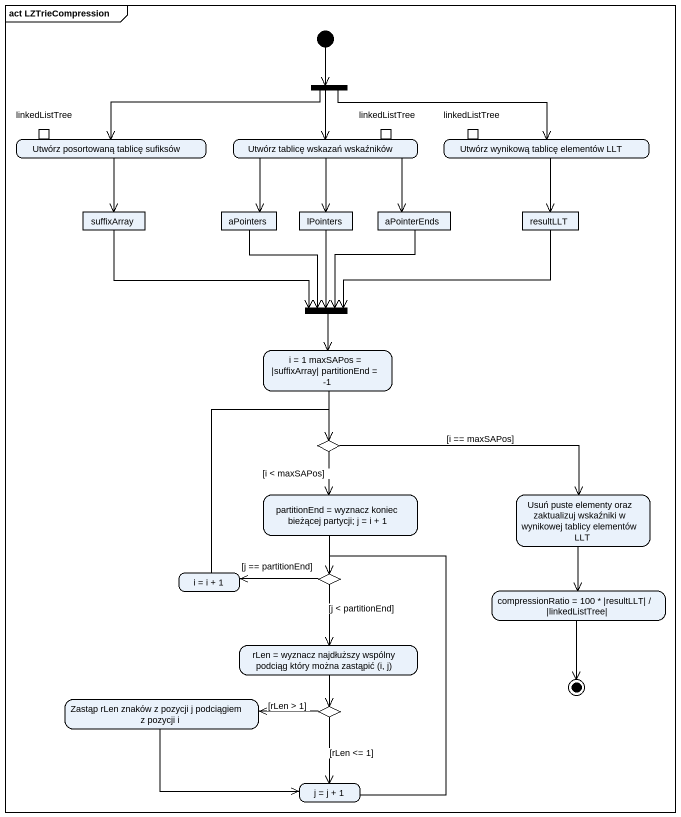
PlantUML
@startuml
mainframe act LZTrieCompression
hide empty description
state fork1 <<fork>>
state "Utwórz posortowaną tablicę sufiksów" as Utwórz_posortowaną_tablicę {
  state linkedListTree <<inputPin>>
}
state "Utwórz tablicę wskazań wskaźników" as Utwórz_tablicę_wskazań {
  state "linkedListTree" as linkedListTree_2 <<inputPin>>
}
state "Utwórz wynikową tablicę elementów LLT" as Utwórz_wynikową_tablicę {
  state "linkedListTree" as linkedListTree_3 <<inputPin>>
}
state suffixArray <<object>>
state aPointers <<object>>
state lPointers <<object>>
state aPointerEnds <<object>>
state resultLLT <<object>>
state fork2 <<join>>
state "i = 1 maxSAPos = |suffixArray| partitionEnd = -1" as i_1_maxSAPos_suffixArray
state choice1 <<choice>>
state "partitionEnd = wyznacz koniec bieżącej partycji; j = i + 1" as partitionEnd_wyznacz_koniec
state "Usuń puste elementy oraz zaktualizuj wskaźniki w wynikowej tablicy elementów LLT" as Usuń_puste_elementy_oraz
state "i = i + 1" as i_i_1
state choice2 <<choice>>
state "compressionRatio = 100 * |resultLLT| / |linkedListTree|" as compressionRatio_100
state "rLen = wyznacz najdłuższy wspólny podciąg który można zastąpić (i, j)" as rLen_wyznacz_najdłuższy
state "Zastąp rLen znaków z pozycji j podciągiem z pozycji i" as Zastąp_rLen_znaków_z
state choice3 <<choice>>
state "j = j + 1" as j_j_1
[*] --> fork1
fork1 -left-> Utwórz_posortowaną_tablicę
fork1 --> Utwórz_tablicę_wskazań
fork1 -right-> Utwórz_wynikową_tablicę
Utwórz_posortowaną_tablicę --> suffixArray
Utwórz_tablicę_wskazań --> aPointers
Utwórz_tablicę_wskazań --> lPointers
Utwórz_tablicę_wskazań --> aPointerEnds
Utwórz_wynikową_tablicę --> resultLLT
suffixArray -right-> fork2
aPointers --> fork2
lPointers --> fork2
aPointerEnds --> fork2
resultLLT -left-> fork2
fork2 --> i_1_maxSAPos_suffixArray
i_1_maxSAPos_suffixArray --> choice1
choice1 --> partitionEnd_wyznacz_koniec : [i < maxSAPos]
choice1 -right-> Usuń_puste_elementy_oraz : [i == maxSAPos]
partitionEnd_wyznacz_koniec --> choice2
Usuń_puste_elementy_oraz --> compressionRatio_100
i_i_1 -up-> choice1
choice2 -left-> i_i_1 : [j == partitionEnd]
choice2 --> rLen_wyznacz_najdłuższy : [j < partitionEnd]
rLen_wyznacz_najdłuższy --> choice3
Zastąp_rLen_znaków_z -right-> j_j_1
choice3 -left-> Zastąp_rLen_znaków_z : [rLen > 1]
choice3 --> j_j_1 : [rLen <= 1]
j_j_1 -up-> choice2
compressionRatio_100 --> [*]
@enduml
